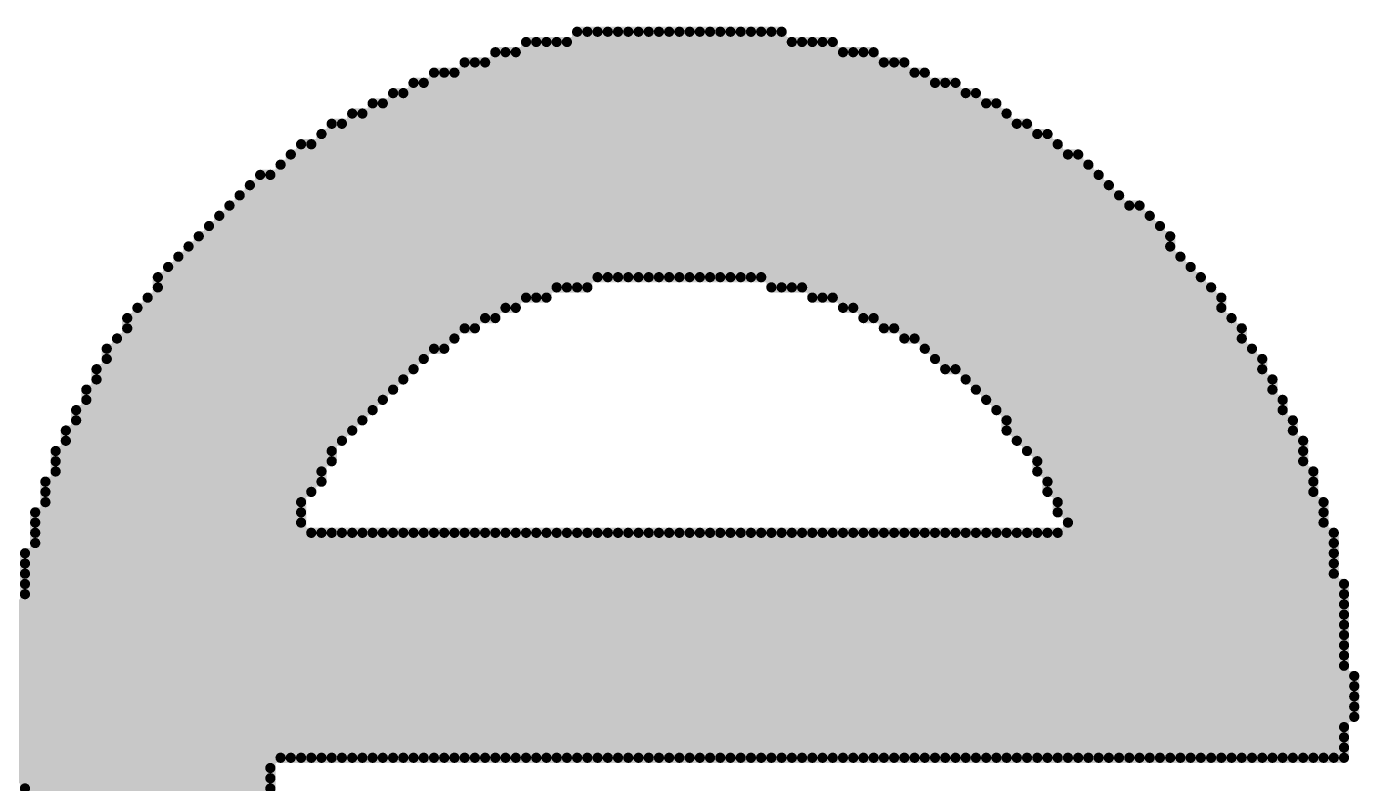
# Model space of a CAD drawing. Header units: millimetres. Extents: x 485.8 to 560.8, y 382.8 to 430.9.
# Drawn here: x 498.705 to 502.016, y 420.201 to 422.08 of the extents above; entities that cross this region are included whole.
import ezdxf

# ---------------------------------------------------------------- set-up
doc = ezdxf.new("R2010")
doc.units = ezdxf.units.MM
doc.layers.add('TOPOVERLAY', color=2, linetype='Continuous')

# ---------------------------------------------------------------- blocks, each defined once
blk = doc.blocks.new('12MM_8')
at = {"layer": 'TOPOVERLAY', "color": 150, "const_width": 0.0254}
for points in [[(10.4987, 3.3147), (11.0067, 3.3147)], [(10.4987, 2.6797), (10.4987, 3.3147)], [(10.5241, 2.6797), (10.5241, 3.3147)], [(10.5495, 2.7051), (10.5495, 3.3147)], [(10.5749, 2.7051), (10.5749, 3.3147)], [(10.6003, 2.7051), (10.6003, 3.3147)], [(10.6257, 2.7051), (10.6257, 3.3147)], [(10.6511, 2.7051), (10.6511, 3.3147)], [(10.6765, 2.7051), (10.6765, 3.3147)], [(10.7019, 2.7051), (10.7019, 3.3147)], [(10.7273, 2.7051), (10.7273, 3.3147)], [(10.7527, 2.7051), (10.7527, 3.3147)], [(10.7781, 2.7051), (10.7781, 3.3147)], [(10.8035, 2.7051), (10.8035, 3.3147)], [(10.8289, 2.7051), (10.8289, 3.3147)], [(10.8543, 2.7051), (10.8543, 3.3147)], [(10.8797, 2.7051), (10.8797, 3.3147)], [(10.9051, 2.7051), (10.9051, 3.3147)], [(10.9305, 2.7051), (10.9305, 3.3147)], [(10.9559, 2.7051), (10.9559, 3.3147)], [(10.9813, 2.6797), (10.9813, 3.3147)], [(11.0067, 2.6797), (11.0067, 3.3147)], [(10.3717, 3.2893), (11.1337, 3.2893)], [(10.3717, 2.6543), (10.3717, 3.2893)], [(10.3971, 2.6543), (10.3971, 3.2893)], [(10.4225, 2.6543), (10.4225, 3.2893)], [(10.4479, 2.6797), (10.4479, 3.2893)], [(10.4733, 2.6797), (10.4733, 3.2893)], [(11.0321, 2.6797), (11.0321, 3.2893)], [(11.0575, 2.6797), (11.0575, 3.2893)], [(11.0829, 2.6543), (11.0829, 3.2893)], [(11.1083, 2.6543), (11.1083, 3.2893)], [(11.1337, 2.6543), (11.1337, 3.2893)], [(10.2193, 3.2385), (11.3115, 3.2385)], [(10.2193, 2.5781), (10.2193, 3.2385)], [(10.2447, 2.5781), (10.2447, 3.2385)], [(10.2701, 2.6035), (10.2701, 3.2385)], [(10.2955, 3.2639), (11.2353, 3.2639)], [(10.2955, 2.6035), (10.2955, 3.2639)], [(10.3209, 2.6289), (10.3209, 3.2639)], [(10.3463, 2.6289), (10.3463, 3.2639)], [(11.1591, 2.6289), (11.1591, 3.2639)], [(11.1845, 2.6289), (11.1845, 3.2639)], [(11.2099, 2.6035), (11.2099, 3.2639)], [(11.2353, 2.6035), (11.2353, 3.2639)], [(11.2607, 2.5781), (11.2607, 3.2385)], [(11.2861, 2.5781), (11.2861, 3.2385)], [(11.3115, 2.5527), (11.3115, 3.2385)], [(10.1431, 3.2131), (11.3623, 3.2131)], [(10.1431, 2.5273), (10.1431, 3.2131)], [(10.1685, 2.5273), (10.1685, 3.2131)], [(10.1939, 2.5527), (10.1939, 3.2131)], [(11.3369, 2.5527), (11.3369, 3.2131)], [(11.3623, 2.5273), (11.3623, 3.2131)], [(10.0923, 3.1877), (11.4385, 3.1877)], [(10.0923, 2.4765), (10.0923, 3.1877)], [(10.1177, 2.5019), (10.1177, 3.1877)], [(11.3877, 2.5019), (11.3877, 3.1877)], [(11.4131, 2.4765), (11.4131, 3.1877)], [(11.4385, 2.4765), (11.4385, 3.1877)], [(9.9907, 3.1369), (11.5401, 3.1369)], [(9.9907, 2.3749), (9.9907, 3.1369)], [(10.0161, 2.4003), (10.0161, 3.1369)], [(10.0415, 3.1623), (11.4893, 3.1623)], [(10.0415, 2.4257), (10.0415, 3.1623)], [(10.0669, 2.4511), (10.0669, 3.1623)], [(11.4639, 2.4511), (11.4639, 3.1623)], [(11.4893, 2.4257), (11.4893, 3.1623)], [(11.5147, 2.4003), (11.5147, 3.1369)], [(11.5401, 2.3749), (11.5401, 3.1369)], [(9.9399, 3.1115), (11.5655, 3.1115)], [(9.9399, 2.3241), (9.9399, 3.1115)], [(9.9653, 2.3495), (9.9653, 3.1115)], [(11.5655, 2.3241), (11.5655, 3.1115)], [(9.8891, 3.0861), (11.6163, 3.0861)], [(9.8891, 2.2479), (9.8891, 3.0861)], [(9.9145, 2.2987), (9.9145, 3.0861)], [(11.5909, 2.2987), (11.5909, 3.0861)], [(11.6163, 2.2733), (11.6163, 3.0861)], [(9.8129, 3.0353), (11.6925, 3.0353)], [(9.8129, 1.5113), (9.8129, 3.0353)], [(9.8383, 2.1717), (9.8383, 3.0353)], [(9.8637, 3.0607), (11.6671, 3.0607)], [(9.8637, 2.1971), (9.8637, 3.0607)], [(11.6417, 2.2225), (11.6417, 3.0607)], [(11.6671, 2.1717), (11.6671, 3.0607)], [(11.6925, 2.1209), (11.6925, 3.0353)], [(9.7875, 3.0099), (11.7433, 3.0099)], [(9.7875, 1.5113), (9.7875, 3.0099)], [(11.7179, 1.5113), (11.7179, 3.0099)], [(11.7433, 1.5113), (11.7433, 3.0099)], [(9.7621, 2.9845), (11.7687, 2.9845)], [(9.7621, 1.5113), (9.7621, 2.9845)], [(11.7687, 1.5113), (11.7687, 2.9845)], [(9.6859, 2.9337), (11.8195, 2.9337)], [(9.6859, 0.3937), (9.6859, 2.9337)], [(9.7113, 2.9591), (11.7941, 2.9591)], [(9.7113, 0.3683), (9.7113, 2.9591)], [(9.7367, 0.3683), (9.7367, 2.9591)], [(11.7941, 1.5113), (11.7941, 2.9591)], [(11.8195, 1.5113), (11.8195, 2.9337)], [(9.6605, 2.9083), (11.8449, 2.9083)], [(9.6605, 0.4191), (9.6605, 2.9083)], [(11.8449, 1.5113), (11.8449, 2.9083)], [(9.6351, 2.8829), (11.8957, 2.8829)], [(9.6351, 0.4445), (9.6351, 2.8829)], [(11.8703, 1.5113), (11.8703, 2.8829)], [(11.8957, 1.5113), (11.8957, 2.8829)], [(9.6097, 2.8575), (11.9211, 2.8575)], [(9.6097, 0.4699), (9.6097, 2.8575)], [(11.9211, 1.5113), (11.9211, 2.8575)], [(9.5589, 2.8067), (11.9719, 2.8067)], [(9.5589, 0.5207), (9.5589, 2.8067)], [(9.5843, 2.8321), (11.9465, 2.8321)], [(9.5843, 0.4953), (9.5843, 2.8321)], [(11.9465, 1.5113), (11.9465, 2.8321)], [(11.9719, 1.5113), (11.9719, 2.8067)], [(9.5335, 2.7813), (11.9719, 2.7813)], [(9.5335, 0.5461), (9.5335, 2.7813)], [(9.5081, 2.7559), (11.9973, 2.7559)], [(9.5081, 0.5715), (9.5081, 2.7559)], [(11.9973, 1.5113), (11.9973, 2.7559)], [(9.4573, 2.7051), (12.0481, 2.7051)], [(9.4573, 0.6223), (9.4573, 2.7051)], [(9.4827, 2.7305), (12.0227, 2.7305)], [(9.4827, 0.5969), (9.4827, 2.7305)], [(12.0227, 1.5113), (12.0227, 2.7305)], [(12.0481, 1.5113), (12.0481, 2.7051)], [(9.4573, 2.6797), (10.5241, 2.6797)], [(10.9813, 2.6797), (12.0735, 2.6797)], [(12.0735, 1.5113), (12.0735, 2.6797)], [(9.4319, 2.6543), (10.4225, 2.6543)], [(9.4319, 0.6731), (9.4319, 2.6543)], [(11.0829, 2.6543), (12.0989, 2.6543)], [(12.0989, 1.5113), (12.0989, 2.6543)], [(9.3811, 2.6035), (10.2955, 2.6035)], [(9.3811, 0.7239), (9.3811, 2.6035)], [(9.4065, 2.6289), (10.3463, 2.6289)], [(9.4065, 0.6985), (9.4065, 2.6289)], [(11.1591, 2.6289), (12.0989, 2.6289)], [(11.2099, 2.6035), (12.1243, 2.6035)], [(12.1243, 1.5113), (12.1243, 2.6035)], [(9.3811, 2.5781), (10.2447, 2.5781)], [(11.2607, 2.5781), (12.1497, 2.5781)], [(12.1497, 1.5113), (12.1497, 2.5781)], [(9.3557, 2.5527), (10.1939, 2.5527)], [(9.3557, 0.7747), (9.3557, 2.5527)], [(11.3115, 2.5527), (12.1497, 2.5527)], [(9.3303, 2.5273), (10.1685, 2.5273)], [(9.3303, 0.8001), (9.3303, 2.5273)], [(11.3623, 2.5273), (12.1751, 2.5273)], [(12.1751, 1.5113), (12.1751, 2.5273)], [(9.3049, 2.4765), (10.0923, 2.4765)], [(9.3049, 0.8509), (9.3049, 2.4765)], [(9.3303, 2.5019), (10.1177, 2.5019)], [(11.3877, 2.5019), (12.2005, 2.5019)], [(11.4131, 2.4765), (12.2005, 2.4765)], [(12.2005, 1.5113), (12.2005, 2.5019)], [(9.3049, 2.4511), (10.0669, 2.4511)], [(11.4639, 2.4511), (12.2259, 2.4511)], [(12.2259, 1.5113), (12.2259, 2.4511)], [(9.2795, 2.4257), (10.0415, 2.4257)], [(9.2795, 0.9017), (9.2795, 2.4257)], [(11.4893, 2.4257), (12.2259, 2.4257)], [(9.2541, 2.3749), (9.9907, 2.3749)], [(9.2541, 0.9525), (9.2541, 2.3749)], [(9.2795, 2.4003), (10.0161, 2.4003)], [(11.5147, 2.4003), (12.2513, 2.4003)], [(11.5401, 2.3749), (12.2513, 2.3749)], [(12.2513, 1.5113), (12.2513, 2.4003)], [(9.2541, 2.3495), (9.9653, 2.3495)], [(11.5655, 2.3495), (12.2767, 2.3495)], [(12.2767, 1.5113), (12.2767, 2.3495)], [(9.2287, 2.3241), (9.9399, 2.3241)], [(9.2287, 1.0033), (9.2287, 2.3241)], [(11.5655, 2.3241), (12.2767, 2.3241)], [(9.2033, 2.2733), (9.8891, 2.2733)], [(9.2033, 1.0541), (9.2033, 2.2733)], [(9.2287, 2.2987), (9.9145, 2.2987)], [(11.5909, 2.2987), (12.3021, 2.2987)], [(11.6163, 2.2733), (12.3021, 2.2733)], [(12.3021, 1.5113), (12.3021, 2.2987)], [(9.2033, 2.2479), (9.8891, 2.2479)], [(11.6417, 2.2479), (12.3021, 2.2479)], [(9.2033, 2.2225), (9.8637, 2.2225)], [(11.6417, 2.2225), (12.3275, 2.2225)], [(12.3275, 1.5113), (12.3275, 2.2225)], [(9.1779, 2.1971), (9.8637, 2.1971)], [(9.1779, 1.1303), (9.1779, 2.1971)], [(11.6671, 2.1971), (12.3275, 2.1971)], [(9.1779, 2.1717), (9.8383, 2.1717)], [(9.1779, 2.1463), (9.8129, 2.1463)], [(11.6671, 2.1717), (12.3275, 2.1717)], [(11.6925, 2.1463), (12.3529, 2.1463)], [(12.3529, 1.5113), (12.3529, 2.1463)], [(9.1525, 2.1209), (9.8129, 2.1209)], [(9.1525, 1.2065), (9.1525, 2.1209)], [(11.6925, 2.1209), (12.3529, 2.1209)], [(9.1525, 2.0955), (9.8129, 2.0955)], [(11.7179, 2.0955), (12.3529, 2.0955)], [(9.1525, 2.0701), (12.3783, 2.0701)], [(9.1525, 2.0447), (12.3783, 2.0447)], [(9.8383, 1.5113), (9.8383, 2.0701)], [(9.8637, 1.5113), (9.8637, 2.0701)], [(9.8891, 1.5113), (9.8891, 2.0701)], [(9.9145, 1.5113), (9.9145, 2.0701)], [(9.9399, 1.5113), (9.9399, 2.0701)], [(9.9653, 1.5113), (9.9653, 2.0701)], [(9.9907, 1.5113), (9.9907, 2.0701)], [(10.0161, 1.5113), (10.0161, 2.0701)], [(10.0415, 1.5113), (10.0415, 2.0701)], [(10.0669, 1.5113), (10.0669, 2.0701)], [(10.0923, 1.5113), (10.0923, 2.0701)], [(10.1177, 1.5113), (10.1177, 2.0701)], [(10.1431, 1.5113), (10.1431, 2.0701)], [(10.1685, 1.5113), (10.1685, 2.0701)], [(10.1939, 1.5113), (10.1939, 2.0701)], [(10.2193, 1.5113), (10.2193, 2.0701)], [(10.2447, 1.5113), (10.2447, 2.0701)], [(10.2701, 1.5113), (10.2701, 2.0701)], [(10.2955, 1.5113), (10.2955, 2.0701)], [(10.3209, 1.5113), (10.3209, 2.0701)], [(10.3463, 1.5113), (10.3463, 2.0701)], [(10.3717, 1.5113), (10.3717, 2.0701)], [(10.3971, 1.5113), (10.3971, 2.0701)], [(10.4225, 1.5113), (10.4225, 2.0701)], [(10.4479, 1.5113), (10.4479, 2.0701)], [(10.4733, 1.5113), (10.4733, 2.0701)], [(10.4987, 1.5113), (10.4987, 2.0701)], [(10.5241, 1.5113), (10.5241, 2.0701)], [(10.5495, 1.5113), (10.5495, 2.0701)], [(10.5749, 1.5113), (10.5749, 2.0701)], [(10.6003, 1.5113), (10.6003, 2.0701)], [(10.6257, 1.5113), (10.6257, 2.0701)], [(10.6511, 1.5113), (10.6511, 2.0701)], [(10.6765, 1.5113), (10.6765, 2.0701)], [(10.7019, 1.5113), (10.7019, 2.0701)], [(10.7273, 1.5113), (10.7273, 2.0701)], [(10.7527, 1.5113), (10.7527, 2.0701)], [(10.7781, 1.5113), (10.7781, 2.0701)], [(10.8035, 1.5113), (10.8035, 2.0701)], [(10.8289, 1.5113), (10.8289, 2.0701)], [(10.8543, 1.5113), (10.8543, 2.0701)], [(10.8797, 1.5113), (10.8797, 2.0701)], [(10.9051, 1.5113), (10.9051, 2.0701)], [(10.9305, 1.5113), (10.9305, 2.0701)], [(10.9559, 1.5113), (10.9559, 2.0701)], [(10.9813, 1.5113), (10.9813, 2.0701)], [(11.0067, 1.5113), (11.0067, 2.0701)], [(11.0321, 1.5113), (11.0321, 2.0701)], [(11.0575, 1.5113), (11.0575, 2.0701)], [(11.0829, 1.5113), (11.0829, 2.0701)], [(11.1083, 1.5113), (11.1083, 2.0701)], [(11.1337, 1.5113), (11.1337, 2.0701)], [(11.1591, 1.5113), (11.1591, 2.0701)], [(11.1845, 1.5113), (11.1845, 2.0701)], [(11.2099, 1.5113), (11.2099, 2.0701)], [(11.2353, 1.5113), (11.2353, 2.0701)], [(11.2607, 1.5113), (11.2607, 2.0701)], [(11.2861, 1.5113), (11.2861, 2.0701)], [(11.3115, 1.5113), (11.3115, 2.0701)], [(11.3369, 1.5113), (11.3369, 2.0701)], [(11.3623, 1.5113), (11.3623, 2.0701)], [(11.3877, 1.5113), (11.3877, 2.0701)], [(11.4131, 1.5113), (11.4131, 2.0701)], [(11.4385, 1.5113), (11.4385, 2.0701)], [(11.4639, 1.5113), (11.4639, 2.0701)], [(11.4893, 1.5113), (11.4893, 2.0701)], [(11.5147, 1.5113), (11.5147, 2.0701)], [(11.5401, 1.5113), (11.5401, 2.0701)], [(11.5655, 1.5113), (11.5655, 2.0701)], [(11.5909, 1.5113), (11.5909, 2.0701)], [(11.6163, 1.5113), (11.6163, 2.0701)], [(11.6417, 1.5113), (11.6417, 2.0701)], [(11.6671, 1.5113), (11.6671, 2.0701)], [(11.6925, 1.5113), (11.6925, 2.0701)], [(12.3783, 1.5113), (12.3783, 2.0701)], [(9.1271, 2.0193), (12.3783, 2.0193)], [(9.1271, 1.3081), (9.1271, 2.0193)], [(9.1271, 1.9939), (12.3783, 1.9939)], [(9.1271, 1.9685), (12.3783, 1.9685)], [(9.1271, 1.9431), (12.4037, 1.9431)], [(12.4037, 1.5113), (12.4037, 1.9431)], [(9.1271, 1.9177), (12.4037, 1.9177)], [(9.1017, 1.8923), (12.4037, 1.8923)], [(9.1017, 1.8669), (12.4037, 1.8669)], [(9.1017, 1.8415), (12.4037, 1.8415)], [(9.1017, 1.8161), (12.4037, 1.8161)], [(9.1017, 1.7907), (12.4037, 1.7907)], [(9.1017, 1.7653), (12.4037, 1.7653)], [(9.1017, 1.7399), (12.4037, 1.7399)], [(9.1017, 1.7145), (12.4291, 1.7145)], [(12.4291, 1.6129), (12.4291, 1.7145)], [(9.1017, 1.6891), (12.4291, 1.6891)], [(9.1017, 1.6637), (12.4291, 1.6637)], [(9.1017, 1.6383), (12.4291, 1.6383)], [(9.1017, 1.6129), (12.4291, 1.6129)], [(9.1017, 1.5875), (12.4037, 1.5875)], [(9.1017, 1.5621), (12.4037, 1.5621)], [(9.1017, 1.5367), (12.4037, 1.5367)], [(9.1017, 1.5113), (12.4037, 1.5113)], [(9.1017, 1.4859), (9.7367, 1.4859)], [(9.1017, 1.4605), (9.7367, 1.4605)], [(9.1271, 1.4351), (9.7367, 1.4351)]]:
    blk.add_lwpolyline(points, dxfattribs=at)
at = {"layer": 'TOPOVERLAY', "color": 150, "const_width": 0.0127}
for points in [[(10.4923, 3.3147, 1), (10.505, 3.3147, 1)], [(10.4923, 3.3147, 1), (10.505, 3.3147, 1)], [(10.5177, 3.3147, 1), (10.5304, 3.3147, 1)], [(10.5431, 3.3147, 1), (10.5558, 3.3147, 1)], [(10.5685, 3.3147, 1), (10.5812, 3.3147, 1)], [(10.5939, 3.3147, 1), (10.6066, 3.3147, 1)], [(10.6193, 3.3147, 1), (10.632, 3.3147, 1)], [(10.6447, 3.3147, 1), (10.6574, 3.3147, 1)], [(10.6701, 3.3147, 1), (10.6828, 3.3147, 1)], [(10.6955, 3.3147, 1), (10.7082, 3.3147, 1)], [(10.7209, 3.3147, 1), (10.7336, 3.3147, 1)], [(10.7463, 3.3147, 1), (10.759, 3.3147, 1)], [(10.7717, 3.3147, 1), (10.7844, 3.3147, 1)], [(10.7971, 3.3147, 1), (10.8098, 3.3147, 1)], [(10.8225, 3.3147, 1), (10.8352, 3.3147, 1)], [(10.8479, 3.3147, 1), (10.8606, 3.3147, 1)], [(10.8733, 3.3147, 1), (10.886, 3.3147, 1)], [(10.8987, 3.3147, 1), (10.9114, 3.3147, 1)], [(10.9241, 3.3147, 1), (10.9368, 3.3147, 1)], [(10.9495, 3.3147, 1), (10.9622, 3.3147, 1)], [(10.9749, 3.3147, 1), (10.9876, 3.3147, 1)], [(11.0003, 3.3147, 1), (11.013, 3.3147, 1)], [(11.0003, 3.3147, 1), (11.013, 3.3147, 1)], [(10.3653, 3.2893, 1), (10.378, 3.2893, 1)], [(10.3653, 3.2893, 1), (10.378, 3.2893, 1)], [(10.3907, 3.2893, 1), (10.4034, 3.2893, 1)], [(10.4161, 3.2893, 1), (10.4288, 3.2893, 1)], [(10.4415, 3.2893, 1), (10.4542, 3.2893, 1)], [(10.4669, 3.2893, 1), (10.4796, 3.2893, 1)], [(11.0257, 3.2893, 1), (11.0384, 3.2893, 1)], [(11.0511, 3.2893, 1), (11.0638, 3.2893, 1)], [(11.0765, 3.2893, 1), (11.0892, 3.2893, 1)], [(11.1019, 3.2893, 1), (11.1146, 3.2893, 1)], [(11.1273, 3.2893, 1), (11.14, 3.2893, 1)], [(11.1273, 3.2893, 1), (11.14, 3.2893, 1)], [(10.2129, 3.2385, 1), (10.2256, 3.2385, 1)], [(10.2129, 3.2385, 1), (10.2256, 3.2385, 1)], [(10.2383, 3.2385, 1), (10.251, 3.2385, 1)], [(10.2637, 3.2385, 1), (10.2764, 3.2385, 1)], [(10.2891, 3.2639, 1), (10.3018, 3.2639, 1)], [(10.2891, 3.2639, 1), (10.3018, 3.2639, 1)], [(10.3145, 3.2639, 1), (10.3272, 3.2639, 1)], [(10.3399, 3.2639, 1), (10.3526, 3.2639, 1)], [(11.1527, 3.2639, 1), (11.1654, 3.2639, 1)], [(11.1781, 3.2639, 1), (11.1908, 3.2639, 1)], [(11.2035, 3.2639, 1), (11.2162, 3.2639, 1)], [(11.2289, 3.2639, 1), (11.2416, 3.2639, 1)], [(11.2289, 3.2639, 1), (11.2416, 3.2639, 1)], [(11.2543, 3.2385, 1), (11.267, 3.2385, 1)], [(11.2797, 3.2385, 1), (11.2924, 3.2385, 1)], [(11.3051, 3.2385, 1), (11.3178, 3.2385, 1)], [(11.3051, 3.2385, 1), (11.3178, 3.2385, 1)], [(10.1367, 3.2131, 1), (10.1494, 3.2131, 1)], [(10.1367, 3.2131, 1), (10.1494, 3.2131, 1)], [(10.1621, 3.2131, 1), (10.1748, 3.2131, 1)], [(10.1875, 3.2131, 1), (10.2002, 3.2131, 1)], [(11.3305, 3.2131, 1), (11.3432, 3.2131, 1)], [(11.3559, 3.2131, 1), (11.3686, 3.2131, 1)], [(11.3559, 3.2131, 1), (11.3686, 3.2131, 1)], [(10.0859, 3.1877, 1), (10.0986, 3.1877, 1)], [(10.0859, 3.1877, 1), (10.0986, 3.1877, 1)], [(10.1113, 3.1877, 1), (10.124, 3.1877, 1)], [(11.3813, 3.1877, 1), (11.394, 3.1877, 1)], [(11.4067, 3.1877, 1), (11.4194, 3.1877, 1)], [(11.4321, 3.1877, 1), (11.4448, 3.1877, 1)], [(11.4321, 3.1877, 1), (11.4448, 3.1877, 1)], [(9.9843, 3.1369, 1), (9.997, 3.1369, 1)], [(9.9843, 3.1369, 1), (9.997, 3.1369, 1)], [(10.0097, 3.1369, 1), (10.0224, 3.1369, 1)], [(10.0351, 3.1623, 1), (10.0478, 3.1623, 1)], [(10.0351, 3.1623, 1), (10.0478, 3.1623, 1)], [(10.0605, 3.1623, 1), (10.0732, 3.1623, 1)], [(11.4575, 3.1623, 1), (11.4702, 3.1623, 1)], [(11.4829, 3.1623, 1), (11.4956, 3.1623, 1)], [(11.4829, 3.1623, 1), (11.4956, 3.1623, 1)], [(11.5083, 3.1369, 1), (11.521, 3.1369, 1)], [(11.5337, 3.1369, 1), (11.5464, 3.1369, 1)], [(11.5337, 3.1369, 1), (11.5464, 3.1369, 1)], [(9.9335, 3.1115, 1), (9.9462, 3.1115, 1)], [(9.9335, 3.1115, 1), (9.9462, 3.1115, 1)], [(9.9589, 3.1115, 1), (9.9716, 3.1115, 1)], [(11.5591, 3.1115, 1), (11.5718, 3.1115, 1)], [(11.5591, 3.1115, 1), (11.5718, 3.1115, 1)], [(9.8827, 3.0861, 1), (9.8954, 3.0861, 1)], [(9.8827, 3.0861, 1), (9.8954, 3.0861, 1)], [(9.9081, 3.0861, 1), (9.9208, 3.0861, 1)], [(11.5845, 3.0861, 1), (11.5972, 3.0861, 1)], [(11.6099, 3.0861, 1), (11.6226, 3.0861, 1)], [(11.6099, 3.0861, 1), (11.6226, 3.0861, 1)], [(9.8065, 3.0353, 1), (9.8192, 3.0353, 1)], [(9.8065, 3.0353, 1), (9.8192, 3.0353, 1)], [(9.8319, 3.0353, 1), (9.8446, 3.0353, 1)], [(9.8573, 3.0607, 1), (9.87, 3.0607, 1)], [(9.8573, 3.0607, 1), (9.87, 3.0607, 1)], [(11.6353, 3.0607, 1), (11.648, 3.0607, 1)], [(11.6607, 3.0607, 1), (11.6734, 3.0607, 1)], [(11.6607, 3.0607, 1), (11.6734, 3.0607, 1)], [(11.6861, 3.0353, 1), (11.6988, 3.0353, 1)], [(11.6861, 3.0353, 1), (11.6988, 3.0353, 1)], [(9.7811, 3.0099, 1), (9.7938, 3.0099, 1)], [(9.7811, 3.0099, 1), (9.7938, 3.0099, 1)], [(11.7115, 3.0099, 1), (11.7242, 3.0099, 1)], [(11.7369, 3.0099, 1), (11.7496, 3.0099, 1)], [(11.7369, 3.0099, 1), (11.7496, 3.0099, 1)], [(9.7557, 2.9845, 1), (9.7684, 2.9845, 1)], [(9.7557, 2.9845, 1), (9.7684, 2.9845, 1)], [(11.7623, 2.9845, 1), (11.775, 2.9845, 1)], [(11.7623, 2.9845, 1), (11.775, 2.9845, 1)], [(9.6795, 2.9337, 1), (9.6922, 2.9337, 1)], [(9.6795, 2.9337, 1), (9.6922, 2.9337, 1)], [(9.7049, 2.9591, 1), (9.7176, 2.9591, 1)], [(9.7049, 2.9591, 1), (9.7176, 2.9591, 1)], [(9.7303, 2.9591, 1), (9.743, 2.9591, 1)], [(11.7877, 2.9591, 1), (11.8004, 2.9591, 1)], [(11.7877, 2.9591, 1), (11.8004, 2.9591, 1)], [(11.8131, 2.9337, 1), (11.8258, 2.9337, 1)], [(11.8131, 2.9337, 1), (11.8258, 2.9337, 1)], [(9.6541, 2.9083, 1), (9.6668, 2.9083, 1)], [(9.6541, 2.9083, 1), (9.6668, 2.9083, 1)], [(11.8385, 2.9083, 1), (11.8512, 2.9083, 1)], [(11.8385, 2.9083, 1), (11.8512, 2.9083, 1)], [(9.6287, 2.8829, 1), (9.6414, 2.8829, 1)], [(9.6287, 2.8829, 1), (9.6414, 2.8829, 1)], [(11.8639, 2.8829, 1), (11.8766, 2.8829, 1)], [(11.8893, 2.8829, 1), (11.902, 2.8829, 1)], [(11.8893, 2.8829, 1), (11.902, 2.8829, 1)], [(9.6033, 2.8575, 1), (9.616, 2.8575, 1)], [(9.6033, 2.8575, 1), (9.616, 2.8575, 1)], [(11.9147, 2.8575, 1), (11.9274, 2.8575, 1)], [(11.9147, 2.8575, 1), (11.9274, 2.8575, 1)], [(9.5525, 2.8067, 1), (9.5652, 2.8067, 1)], [(9.5525, 2.8067, 1), (9.5652, 2.8067, 1)], [(9.5779, 2.8321, 1), (9.5906, 2.8321, 1)], [(9.5779, 2.8321, 1), (9.5906, 2.8321, 1)], [(11.9401, 2.8321, 1), (11.9528, 2.8321, 1)], [(11.9401, 2.8321, 1), (11.9528, 2.8321, 1)], [(11.9655, 2.8067, 1), (11.9782, 2.8067, 1)], [(11.9655, 2.8067, 1), (11.9782, 2.8067, 1)], [(9.5271, 2.7813, 1), (9.5398, 2.7813, 1)], [(9.5271, 2.7813, 1), (9.5398, 2.7813, 1)], [(11.9655, 2.7813, 1), (11.9782, 2.7813, 1)], [(9.5017, 2.7559, 1), (9.5144, 2.7559, 1)], [(9.5017, 2.7559, 1), (9.5144, 2.7559, 1)], [(11.9909, 2.7559, 1), (12.0036, 2.7559, 1)], [(11.9909, 2.7559, 1), (12.0036, 2.7559, 1)], [(9.4509, 2.7051, 1), (9.4636, 2.7051, 1)], [(9.4509, 2.7051, 1), (9.4636, 2.7051, 1)], [(9.4763, 2.7305, 1), (9.489, 2.7305, 1)], [(9.4763, 2.7305, 1), (9.489, 2.7305, 1)], [(10.5431, 2.7051, 1), (10.5558, 2.7051, 1)], [(10.5685, 2.7051, 1), (10.5812, 2.7051, 1)], [(10.5939, 2.7051, 1), (10.6066, 2.7051, 1)], [(10.6193, 2.7051, 1), (10.632, 2.7051, 1)], [(10.6447, 2.7051, 1), (10.6574, 2.7051, 1)], [(10.6701, 2.7051, 1), (10.6828, 2.7051, 1)], [(10.6955, 2.7051, 1), (10.7082, 2.7051, 1)], [(10.7209, 2.7051, 1), (10.7336, 2.7051, 1)], [(10.7463, 2.7051, 1), (10.759, 2.7051, 1)], [(10.7717, 2.7051, 1), (10.7844, 2.7051, 1)], [(10.7971, 2.7051, 1), (10.8098, 2.7051, 1)], [(10.8225, 2.7051, 1), (10.8352, 2.7051, 1)], [(10.8479, 2.7051, 1), (10.8606, 2.7051, 1)], [(10.8733, 2.7051, 1), (10.886, 2.7051, 1)], [(10.8987, 2.7051, 1), (10.9114, 2.7051, 1)], [(10.9241, 2.7051, 1), (10.9368, 2.7051, 1)], [(10.9495, 2.7051, 1), (10.9622, 2.7051, 1)], [(12.0163, 2.7305, 1), (12.029, 2.7305, 1)], [(12.0163, 2.7305, 1), (12.029, 2.7305, 1)], [(12.0417, 2.7051, 1), (12.0544, 2.7051, 1)], [(12.0417, 2.7051, 1), (12.0544, 2.7051, 1)], [(9.4509, 2.6797, 1), (9.4636, 2.6797, 1)], [(10.4415, 2.6797, 1), (10.4542, 2.6797, 1)], [(10.4669, 2.6797, 1), (10.4796, 2.6797, 1)], [(10.4923, 2.6797, 1), (10.505, 2.6797, 1)], [(10.5177, 2.6797, 1), (10.5304, 2.6797, 1)], [(10.5177, 2.6797, 1), (10.5304, 2.6797, 1)], [(10.9749, 2.6797, 1), (10.9876, 2.6797, 1)], [(10.9749, 2.6797, 1), (10.9876, 2.6797, 1)], [(11.0003, 2.6797, 1), (11.013, 2.6797, 1)], [(11.0257, 2.6797, 1), (11.0384, 2.6797, 1)], [(11.0511, 2.6797, 1), (11.0638, 2.6797, 1)], [(12.0671, 2.6797, 1), (12.0798, 2.6797, 1)], [(12.0671, 2.6797, 1), (12.0798, 2.6797, 1)], [(9.4255, 2.6543, 1), (9.4382, 2.6543, 1)], [(9.4255, 2.6543, 1), (9.4382, 2.6543, 1)], [(10.3653, 2.6543, 1), (10.378, 2.6543, 1)], [(10.3907, 2.6543, 1), (10.4034, 2.6543, 1)], [(10.4161, 2.6543, 1), (10.4288, 2.6543, 1)], [(10.4161, 2.6543, 1), (10.4288, 2.6543, 1)], [(11.0765, 2.6543, 1), (11.0892, 2.6543, 1)], [(11.0765, 2.6543, 1), (11.0892, 2.6543, 1)], [(11.1019, 2.6543, 1), (11.1146, 2.6543, 1)], [(11.1273, 2.6543, 1), (11.14, 2.6543, 1)], [(12.0925, 2.6543, 1), (12.1052, 2.6543, 1)], [(12.0925, 2.6543, 1), (12.1052, 2.6543, 1)], [(9.3747, 2.6035, 1), (9.3874, 2.6035, 1)], [(9.3747, 2.6035, 1), (9.3874, 2.6035, 1)], [(9.4001, 2.6289, 1), (9.4128, 2.6289, 1)], [(9.4001, 2.6289, 1), (9.4128, 2.6289, 1)], [(10.2637, 2.6035, 1), (10.2764, 2.6035, 1)], [(10.2891, 2.6035, 1), (10.3018, 2.6035, 1)], [(10.2891, 2.6035, 1), (10.3018, 2.6035, 1)], [(10.3145, 2.6289, 1), (10.3272, 2.6289, 1)], [(10.3399, 2.6289, 1), (10.3526, 2.6289, 1)], [(10.3399, 2.6289, 1), (10.3526, 2.6289, 1)], [(11.1527, 2.6289, 1), (11.1654, 2.6289, 1)], [(11.1527, 2.6289, 1), (11.1654, 2.6289, 1)], [(11.1781, 2.6289, 1), (11.1908, 2.6289, 1)], [(11.2035, 2.6035, 1), (11.2162, 2.6035, 1)], [(11.2035, 2.6035, 1), (11.2162, 2.6035, 1)], [(11.2289, 2.6035, 1), (11.2416, 2.6035, 1)], [(12.0925, 2.6289, 1), (12.1052, 2.6289, 1)], [(12.1179, 2.6035, 1), (12.1306, 2.6035, 1)], [(12.1179, 2.6035, 1), (12.1306, 2.6035, 1)], [(9.3747, 2.5781, 1), (9.3874, 2.5781, 1)], [(10.2129, 2.5781, 1), (10.2256, 2.5781, 1)], [(10.2383, 2.5781, 1), (10.251, 2.5781, 1)], [(10.2383, 2.5781, 1), (10.251, 2.5781, 1)], [(11.2543, 2.5781, 1), (11.267, 2.5781, 1)], [(11.2543, 2.5781, 1), (11.267, 2.5781, 1)], [(11.2797, 2.5781, 1), (11.2924, 2.5781, 1)], [(12.1433, 2.5781, 1), (12.156, 2.5781, 1)], [(12.1433, 2.5781, 1), (12.156, 2.5781, 1)], [(9.3493, 2.5527, 1), (9.362, 2.5527, 1)], [(9.3493, 2.5527, 1), (9.362, 2.5527, 1)], [(10.1875, 2.5527, 1), (10.2002, 2.5527, 1)], [(10.1875, 2.5527, 1), (10.2002, 2.5527, 1)], [(11.3051, 2.5527, 1), (11.3178, 2.5527, 1)], [(11.3051, 2.5527, 1), (11.3178, 2.5527, 1)], [(11.3305, 2.5527, 1), (11.3432, 2.5527, 1)], [(12.1433, 2.5527, 1), (12.156, 2.5527, 1)], [(9.3239, 2.5273, 1), (9.3366, 2.5273, 1)], [(9.3239, 2.5273, 1), (9.3366, 2.5273, 1)], [(10.1367, 2.5273, 1), (10.1494, 2.5273, 1)], [(10.1621, 2.5273, 1), (10.1748, 2.5273, 1)], [(10.1621, 2.5273, 1), (10.1748, 2.5273, 1)], [(11.3559, 2.5273, 1), (11.3686, 2.5273, 1)], [(11.3559, 2.5273, 1), (11.3686, 2.5273, 1)], [(12.1687, 2.5273, 1), (12.1814, 2.5273, 1)], [(12.1687, 2.5273, 1), (12.1814, 2.5273, 1)], [(9.2985, 2.4765, 1), (9.3112, 2.4765, 1)], [(9.2985, 2.4765, 1), (9.3112, 2.4765, 1)], [(9.3239, 2.5019, 1), (9.3366, 2.5019, 1)], [(10.0859, 2.4765, 1), (10.0986, 2.4765, 1)], [(10.0859, 2.4765, 1), (10.0986, 2.4765, 1)], [(10.1113, 2.5019, 1), (10.124, 2.5019, 1)], [(10.1113, 2.5019, 1), (10.124, 2.5019, 1)], [(11.3813, 2.5019, 1), (11.394, 2.5019, 1)], [(11.3813, 2.5019, 1), (11.394, 2.5019, 1)], [(11.4067, 2.4765, 1), (11.4194, 2.4765, 1)], [(11.4067, 2.4765, 1), (11.4194, 2.4765, 1)], [(11.4321, 2.4765, 1), (11.4448, 2.4765, 1)], [(12.1941, 2.5019, 1), (12.2068, 2.5019, 1)], [(12.1941, 2.5019, 1), (12.2068, 2.5019, 1)], [(12.1941, 2.4765, 1), (12.2068, 2.4765, 1)], [(9.2985, 2.4511, 1), (9.3112, 2.4511, 1)], [(10.0605, 2.4511, 1), (10.0732, 2.4511, 1)], [(10.0605, 2.4511, 1), (10.0732, 2.4511, 1)], [(11.4575, 2.4511, 1), (11.4702, 2.4511, 1)], [(11.4575, 2.4511, 1), (11.4702, 2.4511, 1)], [(12.2195, 2.4511, 1), (12.2322, 2.4511, 1)], [(12.2195, 2.4511, 1), (12.2322, 2.4511, 1)], [(9.2731, 2.4257, 1), (9.2858, 2.4257, 1)], [(9.2731, 2.4257, 1), (9.2858, 2.4257, 1)], [(10.0351, 2.4257, 1), (10.0478, 2.4257, 1)], [(10.0351, 2.4257, 1), (10.0478, 2.4257, 1)], [(11.4829, 2.4257, 1), (11.4956, 2.4257, 1)], [(11.4829, 2.4257, 1), (11.4956, 2.4257, 1)], [(12.2195, 2.4257, 1), (12.2322, 2.4257, 1)], [(9.2477, 2.3749, 1), (9.2604, 2.3749, 1)], [(9.2477, 2.3749, 1), (9.2604, 2.3749, 1)], [(9.2731, 2.4003, 1), (9.2858, 2.4003, 1)], [(9.9843, 2.3749, 1), (9.997, 2.3749, 1)], [(9.9843, 2.3749, 1), (9.997, 2.3749, 1)], [(10.0097, 2.4003, 1), (10.0224, 2.4003, 1)], [(10.0097, 2.4003, 1), (10.0224, 2.4003, 1)], [(11.5083, 2.4003, 1), (11.521, 2.4003, 1)], [(11.5083, 2.4003, 1), (11.521, 2.4003, 1)], [(11.5337, 2.3749, 1), (11.5464, 2.3749, 1)], [(11.5337, 2.3749, 1), (11.5464, 2.3749, 1)], [(12.2449, 2.4003, 1), (12.2576, 2.4003, 1)], [(12.2449, 2.4003, 1), (12.2576, 2.4003, 1)], [(12.2449, 2.3749, 1), (12.2576, 2.3749, 1)], [(9.2477, 2.3495, 1), (9.2604, 2.3495, 1)], [(9.9589, 2.3495, 1), (9.9716, 2.3495, 1)], [(9.9589, 2.3495, 1), (9.9716, 2.3495, 1)], [(11.5591, 2.3495, 1), (11.5718, 2.3495, 1)], [(12.2703, 2.3495, 1), (12.283, 2.3495, 1)], [(12.2703, 2.3495, 1), (12.283, 2.3495, 1)], [(9.2223, 2.3241, 1), (9.235, 2.3241, 1)], [(9.2223, 2.3241, 1), (9.235, 2.3241, 1)], [(9.9335, 2.3241, 1), (9.9462, 2.3241, 1)], [(9.9335, 2.3241, 1), (9.9462, 2.3241, 1)], [(11.5591, 2.3241, 1), (11.5718, 2.3241, 1)], [(11.5591, 2.3241, 1), (11.5718, 2.3241, 1)], [(12.2703, 2.3241, 1), (12.283, 2.3241, 1)], [(9.1969, 2.2733, 1), (9.2096, 2.2733, 1)], [(9.1969, 2.2733, 1), (9.2096, 2.2733, 1)], [(9.2223, 2.2987, 1), (9.235, 2.2987, 1)], [(9.8827, 2.2733, 1), (9.8954, 2.2733, 1)], [(9.9081, 2.2987, 1), (9.9208, 2.2987, 1)], [(9.9081, 2.2987, 1), (9.9208, 2.2987, 1)], [(11.5845, 2.2987, 1), (11.5972, 2.2987, 1)], [(11.5845, 2.2987, 1), (11.5972, 2.2987, 1)], [(11.6099, 2.2733, 1), (11.6226, 2.2733, 1)], [(11.6099, 2.2733, 1), (11.6226, 2.2733, 1)], [(12.2957, 2.2987, 1), (12.3084, 2.2987, 1)], [(12.2957, 2.2987, 1), (12.3084, 2.2987, 1)], [(12.2957, 2.2733, 1), (12.3084, 2.2733, 1)], [(9.1969, 2.2479, 1), (9.2096, 2.2479, 1)], [(9.8827, 2.2479, 1), (9.8954, 2.2479, 1)], [(9.8827, 2.2479, 1), (9.8954, 2.2479, 1)], [(11.6353, 2.2479, 1), (11.648, 2.2479, 1)], [(12.2957, 2.2479, 1), (12.3084, 2.2479, 1)], [(9.1969, 2.2225, 1), (9.2096, 2.2225, 1)], [(9.8573, 2.2225, 1), (9.87, 2.2225, 1)], [(11.6353, 2.2225, 1), (11.648, 2.2225, 1)], [(11.6353, 2.2225, 1), (11.648, 2.2225, 1)], [(12.3211, 2.2225, 1), (12.3338, 2.2225, 1)], [(12.3211, 2.2225, 1), (12.3338, 2.2225, 1)], [(9.1715, 2.1971, 1), (9.1842, 2.1971, 1)], [(9.1715, 2.1971, 1), (9.1842, 2.1971, 1)], [(9.8573, 2.1971, 1), (9.87, 2.1971, 1)], [(9.8573, 2.1971, 1), (9.87, 2.1971, 1)], [(11.6607, 2.1971, 1), (11.6734, 2.1971, 1)], [(12.3211, 2.1971, 1), (12.3338, 2.1971, 1)], [(9.1715, 2.1717, 1), (9.1842, 2.1717, 1)], [(9.1715, 2.1463, 1), (9.1842, 2.1463, 1)], [(9.8065, 2.1463, 1), (9.8192, 2.1463, 1)], [(9.8319, 2.1717, 1), (9.8446, 2.1717, 1)], [(9.8319, 2.1717, 1), (9.8446, 2.1717, 1)], [(11.6607, 2.1717, 1), (11.6734, 2.1717, 1)], [(11.6607, 2.1717, 1), (11.6734, 2.1717, 1)], [(11.6861, 2.1463, 1), (11.6988, 2.1463, 1)], [(12.3211, 2.1717, 1), (12.3338, 2.1717, 1)], [(12.3465, 2.1463, 1), (12.3592, 2.1463, 1)], [(12.3465, 2.1463, 1), (12.3592, 2.1463, 1)], [(9.1461, 2.1209, 1), (9.1588, 2.1209, 1)], [(9.1461, 2.1209, 1), (9.1588, 2.1209, 1)], [(9.8065, 2.1209, 1), (9.8192, 2.1209, 1)], [(11.6861, 2.1209, 1), (11.6988, 2.1209, 1)], [(11.6861, 2.1209, 1), (11.6988, 2.1209, 1)], [(12.3465, 2.1209, 1), (12.3592, 2.1209, 1)], [(9.1461, 2.0955, 1), (9.1588, 2.0955, 1)], [(9.8065, 2.0955, 1), (9.8192, 2.0955, 1)], [(11.7115, 2.0955, 1), (11.7242, 2.0955, 1)], [(12.3465, 2.0955, 1), (12.3592, 2.0955, 1)], [(9.1461, 2.0701, 1), (9.1588, 2.0701, 1)], [(9.1461, 2.0447, 1), (9.1588, 2.0447, 1)], [(9.8319, 2.0701, 1), (9.8446, 2.0701, 1)], [(9.8573, 2.0701, 1), (9.87, 2.0701, 1)], [(9.8827, 2.0701, 1), (9.8954, 2.0701, 1)], [(9.9081, 2.0701, 1), (9.9208, 2.0701, 1)], [(9.9335, 2.0701, 1), (9.9462, 2.0701, 1)], [(9.9589, 2.0701, 1), (9.9716, 2.0701, 1)], [(9.9843, 2.0701, 1), (9.997, 2.0701, 1)], [(10.0097, 2.0701, 1), (10.0224, 2.0701, 1)], [(10.0351, 2.0701, 1), (10.0478, 2.0701, 1)], [(10.0605, 2.0701, 1), (10.0732, 2.0701, 1)], [(10.0859, 2.0701, 1), (10.0986, 2.0701, 1)], [(10.1113, 2.0701, 1), (10.124, 2.0701, 1)], [(10.1367, 2.0701, 1), (10.1494, 2.0701, 1)], [(10.1621, 2.0701, 1), (10.1748, 2.0701, 1)], [(10.1875, 2.0701, 1), (10.2002, 2.0701, 1)], [(10.2129, 2.0701, 1), (10.2256, 2.0701, 1)], [(10.2383, 2.0701, 1), (10.251, 2.0701, 1)], [(10.2637, 2.0701, 1), (10.2764, 2.0701, 1)], [(10.2891, 2.0701, 1), (10.3018, 2.0701, 1)], [(10.3145, 2.0701, 1), (10.3272, 2.0701, 1)], [(10.3399, 2.0701, 1), (10.3526, 2.0701, 1)], [(10.3653, 2.0701, 1), (10.378, 2.0701, 1)], [(10.3907, 2.0701, 1), (10.4034, 2.0701, 1)], [(10.4161, 2.0701, 1), (10.4288, 2.0701, 1)], [(10.4415, 2.0701, 1), (10.4542, 2.0701, 1)], [(10.4669, 2.0701, 1), (10.4796, 2.0701, 1)], [(10.4923, 2.0701, 1), (10.505, 2.0701, 1)], [(10.5177, 2.0701, 1), (10.5304, 2.0701, 1)], [(10.5431, 2.0701, 1), (10.5558, 2.0701, 1)], [(10.5685, 2.0701, 1), (10.5812, 2.0701, 1)], [(10.5939, 2.0701, 1), (10.6066, 2.0701, 1)], [(10.6193, 2.0701, 1), (10.632, 2.0701, 1)], [(10.6447, 2.0701, 1), (10.6574, 2.0701, 1)], [(10.6701, 2.0701, 1), (10.6828, 2.0701, 1)], [(10.6955, 2.0701, 1), (10.7082, 2.0701, 1)], [(10.7209, 2.0701, 1), (10.7336, 2.0701, 1)], [(10.7463, 2.0701, 1), (10.759, 2.0701, 1)], [(10.7717, 2.0701, 1), (10.7844, 2.0701, 1)], [(10.7971, 2.0701, 1), (10.8098, 2.0701, 1)], [(10.8225, 2.0701, 1), (10.8352, 2.0701, 1)], [(10.8479, 2.0701, 1), (10.8606, 2.0701, 1)], [(10.8733, 2.0701, 1), (10.886, 2.0701, 1)], [(10.8987, 2.0701, 1), (10.9114, 2.0701, 1)], [(10.9241, 2.0701, 1), (10.9368, 2.0701, 1)], [(10.9495, 2.0701, 1), (10.9622, 2.0701, 1)], [(10.9749, 2.0701, 1), (10.9876, 2.0701, 1)], [(11.0003, 2.0701, 1), (11.013, 2.0701, 1)], [(11.0257, 2.0701, 1), (11.0384, 2.0701, 1)], [(11.0511, 2.0701, 1), (11.0638, 2.0701, 1)], [(11.0765, 2.0701, 1), (11.0892, 2.0701, 1)], [(11.1019, 2.0701, 1), (11.1146, 2.0701, 1)], [(11.1273, 2.0701, 1), (11.14, 2.0701, 1)], [(11.1527, 2.0701, 1), (11.1654, 2.0701, 1)], [(11.1781, 2.0701, 1), (11.1908, 2.0701, 1)], [(11.2035, 2.0701, 1), (11.2162, 2.0701, 1)], [(11.2289, 2.0701, 1), (11.2416, 2.0701, 1)], [(11.2543, 2.0701, 1), (11.267, 2.0701, 1)], [(11.2797, 2.0701, 1), (11.2924, 2.0701, 1)], [(11.3051, 2.0701, 1), (11.3178, 2.0701, 1)], [(11.3305, 2.0701, 1), (11.3432, 2.0701, 1)], [(11.3559, 2.0701, 1), (11.3686, 2.0701, 1)], [(11.3813, 2.0701, 1), (11.394, 2.0701, 1)], [(11.4067, 2.0701, 1), (11.4194, 2.0701, 1)], [(11.4321, 2.0701, 1), (11.4448, 2.0701, 1)], [(11.4575, 2.0701, 1), (11.4702, 2.0701, 1)], [(11.4829, 2.0701, 1), (11.4956, 2.0701, 1)], [(11.5083, 2.0701, 1), (11.521, 2.0701, 1)], [(11.5337, 2.0701, 1), (11.5464, 2.0701, 1)], [(11.5591, 2.0701, 1), (11.5718, 2.0701, 1)], [(11.5845, 2.0701, 1), (11.5972, 2.0701, 1)], [(11.6099, 2.0701, 1), (11.6226, 2.0701, 1)], [(11.6353, 2.0701, 1), (11.648, 2.0701, 1)], [(11.6607, 2.0701, 1), (11.6734, 2.0701, 1)], [(11.6861, 2.0701, 1), (11.6988, 2.0701, 1)], [(12.3719, 2.0701, 1), (12.3846, 2.0701, 1)], [(12.3719, 2.0701, 1), (12.3846, 2.0701, 1)], [(12.3719, 2.0447, 1), (12.3846, 2.0447, 1)], [(9.1207, 2.0193, 1), (9.1334, 2.0193, 1)], [(9.1207, 2.0193, 1), (9.1334, 2.0193, 1)], [(12.3719, 2.0193, 1), (12.3846, 2.0193, 1)], [(9.1207, 1.9939, 1), (9.1334, 1.9939, 1)], [(12.3719, 1.9939, 1), (12.3846, 1.9939, 1)], [(9.1207, 1.9685, 1), (9.1334, 1.9685, 1)], [(9.1207, 1.9431, 1), (9.1334, 1.9431, 1)], [(12.3719, 1.9685, 1), (12.3846, 1.9685, 1)], [(12.3973, 1.9431, 1), (12.41, 1.9431, 1)], [(12.3973, 1.9431, 1), (12.41, 1.9431, 1)], [(9.1207, 1.9177, 1), (9.1334, 1.9177, 1)], [(12.3973, 1.9177, 1), (12.41, 1.9177, 1)], [(12.3973, 1.8923, 1), (12.41, 1.8923, 1)], [(12.3973, 1.8669, 1), (12.41, 1.8669, 1)], [(12.3973, 1.8415, 1), (12.41, 1.8415, 1)], [(12.3973, 1.8161, 1), (12.41, 1.8161, 1)], [(12.3973, 1.7907, 1), (12.41, 1.7907, 1)], [(12.3973, 1.7653, 1), (12.41, 1.7653, 1)], [(12.3973, 1.7399, 1), (12.41, 1.7399, 1)], [(12.4227, 1.7145, 1), (12.4354, 1.7145, 1)], [(12.4227, 1.7145, 1), (12.4354, 1.7145, 1)], [(12.4227, 1.6891, 1), (12.4354, 1.6891, 1)], [(12.4227, 1.6637, 1), (12.4354, 1.6637, 1)], [(12.4227, 1.6383, 1), (12.4354, 1.6383, 1)], [(12.4227, 1.6129, 1), (12.4354, 1.6129, 1)], [(12.4227, 1.6129, 1), (12.4354, 1.6129, 1)], [(12.3973, 1.5875, 1), (12.41, 1.5875, 1)], [(12.3973, 1.5621, 1), (12.41, 1.5621, 1)], [(9.7557, 1.5113, 1), (9.7684, 1.5113, 1)], [(9.7811, 1.5113, 1), (9.7938, 1.5113, 1)], [(9.8065, 1.5113, 1), (9.8192, 1.5113, 1)], [(9.8319, 1.5113, 1), (9.8446, 1.5113, 1)], [(9.8573, 1.5113, 1), (9.87, 1.5113, 1)], [(9.8827, 1.5113, 1), (9.8954, 1.5113, 1)], [(9.9081, 1.5113, 1), (9.9208, 1.5113, 1)], [(9.9335, 1.5113, 1), (9.9462, 1.5113, 1)], [(9.9589, 1.5113, 1), (9.9716, 1.5113, 1)], [(9.9843, 1.5113, 1), (9.997, 1.5113, 1)], [(10.0097, 1.5113, 1), (10.0224, 1.5113, 1)], [(10.0351, 1.5113, 1), (10.0478, 1.5113, 1)], [(10.0605, 1.5113, 1), (10.0732, 1.5113, 1)], [(10.0859, 1.5113, 1), (10.0986, 1.5113, 1)], [(10.1113, 1.5113, 1), (10.124, 1.5113, 1)], [(10.1367, 1.5113, 1), (10.1494, 1.5113, 1)], [(10.1621, 1.5113, 1), (10.1748, 1.5113, 1)], [(10.1875, 1.5113, 1), (10.2002, 1.5113, 1)], [(10.2129, 1.5113, 1), (10.2256, 1.5113, 1)], [(10.2383, 1.5113, 1), (10.251, 1.5113, 1)], [(10.2637, 1.5113, 1), (10.2764, 1.5113, 1)], [(10.2891, 1.5113, 1), (10.3018, 1.5113, 1)], [(10.3145, 1.5113, 1), (10.3272, 1.5113, 1)], [(10.3399, 1.5113, 1), (10.3526, 1.5113, 1)], [(10.3653, 1.5113, 1), (10.378, 1.5113, 1)], [(10.3907, 1.5113, 1), (10.4034, 1.5113, 1)], [(10.4161, 1.5113, 1), (10.4288, 1.5113, 1)], [(10.4415, 1.5113, 1), (10.4542, 1.5113, 1)], [(10.4669, 1.5113, 1), (10.4796, 1.5113, 1)], [(10.4923, 1.5113, 1), (10.505, 1.5113, 1)], [(10.5177, 1.5113, 1), (10.5304, 1.5113, 1)], [(10.5431, 1.5113, 1), (10.5558, 1.5113, 1)], [(10.5685, 1.5113, 1), (10.5812, 1.5113, 1)], [(10.5939, 1.5113, 1), (10.6066, 1.5113, 1)], [(10.6193, 1.5113, 1), (10.632, 1.5113, 1)], [(10.6447, 1.5113, 1), (10.6574, 1.5113, 1)], [(10.6701, 1.5113, 1), (10.6828, 1.5113, 1)], [(10.6955, 1.5113, 1), (10.7082, 1.5113, 1)], [(10.7209, 1.5113, 1), (10.7336, 1.5113, 1)], [(10.7463, 1.5113, 1), (10.759, 1.5113, 1)], [(10.7717, 1.5113, 1), (10.7844, 1.5113, 1)], [(10.7971, 1.5113, 1), (10.8098, 1.5113, 1)], [(10.8225, 1.5113, 1), (10.8352, 1.5113, 1)], [(10.8479, 1.5113, 1), (10.8606, 1.5113, 1)], [(10.8733, 1.5113, 1), (10.886, 1.5113, 1)], [(10.8987, 1.5113, 1), (10.9114, 1.5113, 1)], [(10.9241, 1.5113, 1), (10.9368, 1.5113, 1)], [(10.9495, 1.5113, 1), (10.9622, 1.5113, 1)], [(10.9749, 1.5113, 1), (10.9876, 1.5113, 1)], [(11.0003, 1.5113, 1), (11.013, 1.5113, 1)], [(11.0257, 1.5113, 1), (11.0384, 1.5113, 1)], [(11.0511, 1.5113, 1), (11.0638, 1.5113, 1)], [(11.0765, 1.5113, 1), (11.0892, 1.5113, 1)], [(11.1019, 1.5113, 1), (11.1146, 1.5113, 1)], [(11.1273, 1.5113, 1), (11.14, 1.5113, 1)], [(11.1527, 1.5113, 1), (11.1654, 1.5113, 1)], [(11.1781, 1.5113, 1), (11.1908, 1.5113, 1)], [(11.2035, 1.5113, 1), (11.2162, 1.5113, 1)], [(11.2289, 1.5113, 1), (11.2416, 1.5113, 1)], [(11.2543, 1.5113, 1), (11.267, 1.5113, 1)], [(11.2797, 1.5113, 1), (11.2924, 1.5113, 1)], [(11.3051, 1.5113, 1), (11.3178, 1.5113, 1)], [(11.3305, 1.5113, 1), (11.3432, 1.5113, 1)], [(11.3559, 1.5113, 1), (11.3686, 1.5113, 1)], [(11.3813, 1.5113, 1), (11.394, 1.5113, 1)], [(11.4067, 1.5113, 1), (11.4194, 1.5113, 1)], [(11.4321, 1.5113, 1), (11.4448, 1.5113, 1)], [(11.4575, 1.5113, 1), (11.4702, 1.5113, 1)], [(11.4829, 1.5113, 1), (11.4956, 1.5113, 1)], [(11.5083, 1.5113, 1), (11.521, 1.5113, 1)], [(11.5337, 1.5113, 1), (11.5464, 1.5113, 1)], [(11.5591, 1.5113, 1), (11.5718, 1.5113, 1)], [(11.5845, 1.5113, 1), (11.5972, 1.5113, 1)], [(11.6099, 1.5113, 1), (11.6226, 1.5113, 1)], [(11.6353, 1.5113, 1), (11.648, 1.5113, 1)], [(11.6607, 1.5113, 1), (11.6734, 1.5113, 1)], [(11.6861, 1.5113, 1), (11.6988, 1.5113, 1)], [(11.7115, 1.5113, 1), (11.7242, 1.5113, 1)], [(11.7369, 1.5113, 1), (11.7496, 1.5113, 1)], [(11.7623, 1.5113, 1), (11.775, 1.5113, 1)], [(11.7877, 1.5113, 1), (11.8004, 1.5113, 1)], [(11.8131, 1.5113, 1), (11.8258, 1.5113, 1)], [(11.8385, 1.5113, 1), (11.8512, 1.5113, 1)], [(11.8639, 1.5113, 1), (11.8766, 1.5113, 1)], [(11.8893, 1.5113, 1), (11.902, 1.5113, 1)], [(11.9147, 1.5113, 1), (11.9274, 1.5113, 1)], [(11.9401, 1.5113, 1), (11.9528, 1.5113, 1)], [(11.9655, 1.5113, 1), (11.9782, 1.5113, 1)], [(11.9909, 1.5113, 1), (12.0036, 1.5113, 1)], [(12.0163, 1.5113, 1), (12.029, 1.5113, 1)], [(12.0417, 1.5113, 1), (12.0544, 1.5113, 1)], [(12.0671, 1.5113, 1), (12.0798, 1.5113, 1)], [(12.0925, 1.5113, 1), (12.1052, 1.5113, 1)], [(12.1179, 1.5113, 1), (12.1306, 1.5113, 1)], [(12.1433, 1.5113, 1), (12.156, 1.5113, 1)], [(12.1687, 1.5113, 1), (12.1814, 1.5113, 1)], [(12.1941, 1.5113, 1), (12.2068, 1.5113, 1)], [(12.2195, 1.5113, 1), (12.2322, 1.5113, 1)], [(12.2449, 1.5113, 1), (12.2576, 1.5113, 1)], [(12.2703, 1.5113, 1), (12.283, 1.5113, 1)], [(12.2957, 1.5113, 1), (12.3084, 1.5113, 1)], [(12.3211, 1.5113, 1), (12.3338, 1.5113, 1)], [(12.3465, 1.5113, 1), (12.3592, 1.5113, 1)], [(12.3719, 1.5113, 1), (12.3846, 1.5113, 1)], [(12.3973, 1.5367, 1), (12.41, 1.5367, 1)], [(12.3973, 1.5113, 1), (12.41, 1.5113, 1)], [(12.3973, 1.5113, 1), (12.41, 1.5113, 1)], [(9.7303, 1.4859, 1), (9.743, 1.4859, 1)], [(9.7303, 1.4605, 1), (9.743, 1.4605, 1)], [(9.1207, 1.4351, 1), (9.1334, 1.4351, 1)], [(9.7303, 1.4351, 1), (9.743, 1.4351, 1)]]:
    blk.add_lwpolyline(points, format="xyb", close=True, dxfattribs=at)

msp = doc.modelspace()

# ---------------------------------------------------------------- block references
at = {"color": 0, "lineweight": 5}
msp.add_blockref('12MM_8', (489.5739, 418.7531), dxfattribs=at)

doc.saveas('drawing.dxf')
